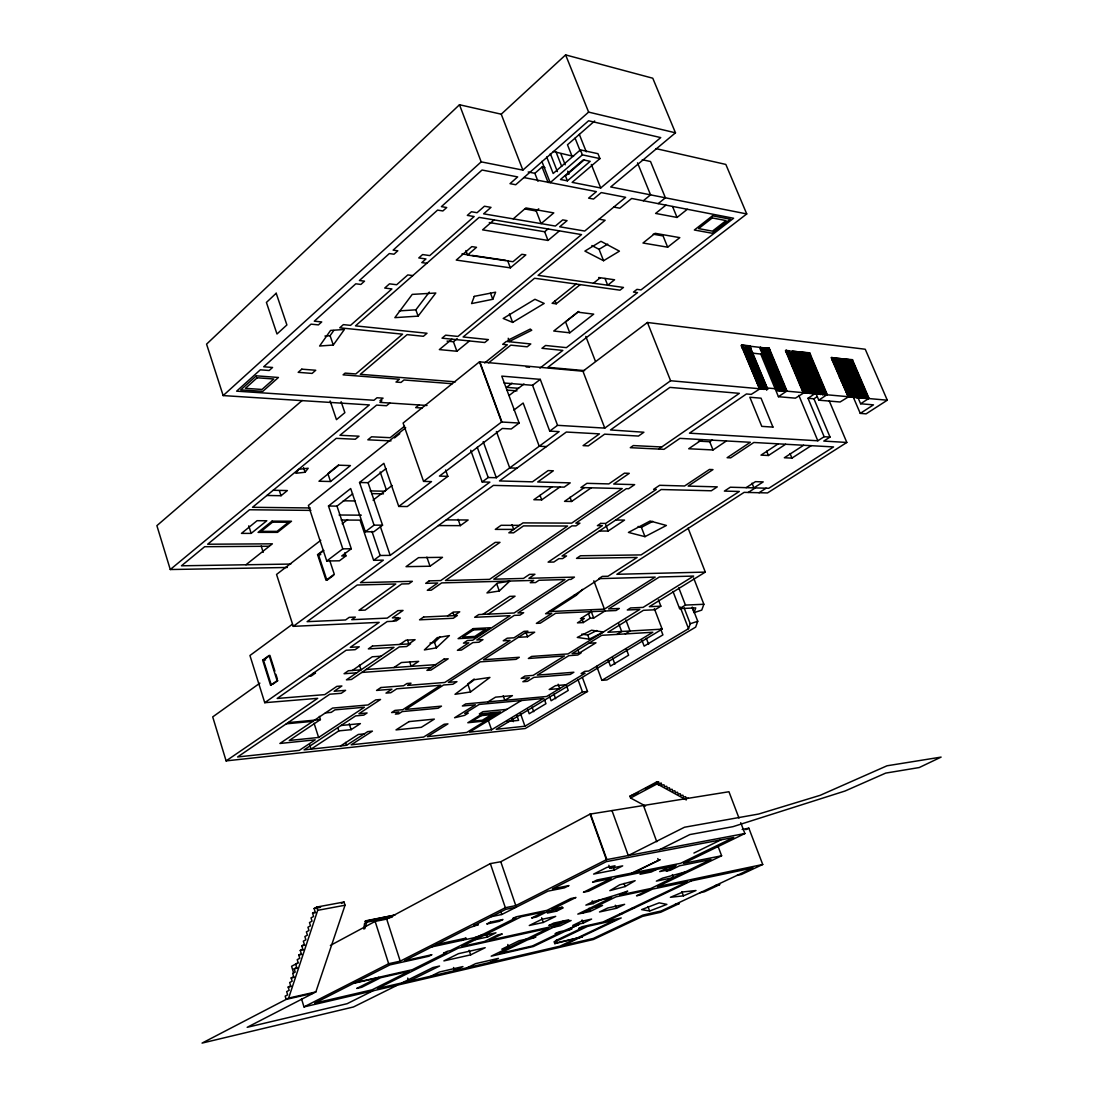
<?xml version="1.0" encoding="UTF-8"?>
<svg xmlns="http://www.w3.org/2000/svg" width="1098" height="1098" viewBox="0 0 1098 1098"><rect width="100%" height="100%" fill="white"/><g stroke="black" fill="none" stroke-linecap="round" stroke-linejoin="round"><path stroke-width="1.5" d="M364.797 928.73L366.773 922.183L366.307 920.7L394.923 915.073L365.195 921.291L365.675 922.773L364.577 923.377L363.781 929.018M397.476 985.139L353.487 1006.962L202.059 1043.1L288.637 998.096L317.706 910.324L316.691 907.072L344.031 902.007L345.047 905.219L315.853 991.919L247.174 1027.316L347.16 1003.682L372.771 990.89M596.694 666.294L601.869 680.348L688.515 628.687L690.244 623.746L684.136 607.921M693.648 578.028L703.859 604.271L701.759 610.104L694.101 612.615L695.748 607.894L679.607 608.635L672.978 591.424M692.248 607.043L697.752 621.276L695.665 627.109L606.906 679.923L601.869 680.348M555.766 940.959L554.119 941.741L554.778 943.635L556.425 942.853L557.606 939.641M474.267 296.487L471.564 303.583L492.782 299.287L495.623 292.178L474.158 296.364M324.953 336.057L330.086 335.7L333.765 330.484M333.284 345.033L344.388 329.482L330.58 330.416L319.614 346.021L333.284 345.033L330.086 335.7M399.247 310.885L415.854 309.842L429.318 292.095M418.118 316.128L435.796 293.015L412.244 294.388L394.868 317.651L418.118 316.128L415.854 309.842M305.107 472.25L308.181 468.242L298.917 469.271L295.856 473.279L305.107 472.25L303.556 467.597M429.991 643.099L434.506 642.33L440.394 636.716M655.904 148.601L725.833 164.425L746.736 213.932L610.708 186.962L675.476 132.817L652.775 78.219L565.607 54.9L501.237 114.192L459.486 104.749L206.575 344.141L223.168 395.582L369.34 404.929L170.272 569.533L156.89 525.654L302.142 400.509M553.68 609.157L551.182 611.504L576.34 595.24L582.53 589.379M436.4 647.847L449.398 635.591L437.265 637.65L424.377 649.934L436.4 647.847L434.506 642.33M499.274 590.985L509.65 581.226L497.257 583.162L486.963 592.947L499.274 590.985L496.79 584.012M223.168 395.582L481.185 161.859L522.868 170.108L588.624 112.106L675.476 132.817M528.179 171.988L534.863 173.319L542.069 167.006L544.965 167.596M594.677 120.972L567.488 144.771L571.838 155.751M494.059 219.888L482.585 229.853L548.012 240.435L559.445 230.868M426.998 405.478L379.908 402.39L381.843 400.797L379.99 400.674L383.051 398.149L377.026 397.751L373.965 400.276L236.646 391.163L260.322 369.82L269.175 370.506L272.565 367.473L263.712 366.773L311.022 324.143L318.434 324.898L321.714 321.947L314.303 321.179L355.779 283.806L360.871 284.437L364.522 281.157L359.417 280.512L389.337 253.556L394.004 254.214L397.805 250.797L393.139 250.124L437.58 210.089L442.878 210.967L446.708 207.536L441.41 206.63L482.036 170.025L517.652 176.915L510.021 183.654L515.731 184.738L588.597 120.766L660.721 137.607L600.716 187.991L572.14 182.364L599.947 158.606L597.971 153.693L580.403 149.891L553.172 173.498L546.708 156.987M599.947 158.606L582.379 154.859L550.194 182.666L541.863 161.379M467.556 255.038L476.505 247.325L471.811 246.611L456.26 260.075L510.364 267.843L525.818 254.901L521.825 254.297L512.986 261.722L467.556 255.038L465.909 250.591M513.233 218.873L525.901 207.947L553.776 212.902L541.108 223.621L536.222 210.981L524.734 208.949M584.424 159.663L565.484 175.954L567.405 180.841L590.175 161.324L583.271 159.869L560.488 179.482L567.405 180.841M536.222 210.981L538.747 208.826M489.283 222.551L544.663 231.76L548.465 228.562M451.951 339.186L439.351 349.589L456.892 351.25L469.491 340.956M447.051 341.107L453.433 341.739L457.193 338.637M389.804 403.035L386.51 405.738L376.614 405.107L339.955 435.288L359.019 436.194L355.299 439.241L336.235 438.349L252.499 507.303L310.322 507.962M266.855 495.473L281.047 495.72L287.374 490.559L273.169 490.271M643.332 200.742L650.551 194.854L637.513 162.847M658.196 203.624L665.402 197.805L650.538 161.516L642.261 159.718M251.168 533.381L266.8 520.754L257.083 520.699L241.464 533.395L251.168 533.381L248.766 525.846M338.445 465.044L327.863 473.581L330.539 481.514L318.983 481.24L338.857 465.195L350.427 465.579L330.539 481.514M665.923 205.12L655.616 213.424L677.054 217.445L687.321 209.279M418.969 404.942L415.662 407.605L422.099 408.017M576.107 284.053L552.116 303.295L556.219 303.817L580.211 284.629M852.57 396.831L836.745 359.76L836.072 360.213L851.897 397.284L853.077 396.886L852.405 397.325L836.58 360.268L837.252 359.828L860.269 413.383L866.102 413.85L887.294 400.207L865.251 349.246L647.422 322.483L582.942 371.22L479.483 361.832L403.103 423.059L423.567 481.391L431.514 481.597L398.752 506.439L383.875 463.329L359.554 482.489L374.061 525.146L382.557 525.173L368.05 482.695L359.554 482.489M404.613 426.148L390.174 437.69L371.563 436.798L367.83 439.818L391.025 440.888M484.602 362.971L507.345 344.799L502.692 344.319L506.302 341.437L530.787 343.962L527.177 346.803L510.817 345.143L488.679 362.793M405.725 427.767L308.401 505.437L326.765 560.996L339.419 560.804L345.911 555.917L344.854 552.774M394.498 437.896L399.768 433.696M593.442 283.202L600.345 277.712M245.952 564.77L272.386 543.826L207.673 544.224L249.521 509.76L310.899 510.392M326.765 560.996L342.796 548.835L328.494 506.013L350.687 488.528L365.318 531.775L373.814 531.775L382.557 525.173M578.797 311.434L565.566 321.865L569.766 332.804L593.689 314.138L577.699 312.161L553.749 331.02L569.766 332.804M328.494 506.013L336.99 506.123L352.65 493.826M667.653 247.187L679.799 237.648L655.163 233.311L642.989 243.015L667.653 247.187L663.082 235.933L653.2 234.203M368.05 482.695L385.974 468.64M512.025 383.175L506.631 387.361L518.517 388.294M539.9 368.146L562.807 350.413L541.959 348.299L545.569 345.486L566.403 347.641L637.499 292.617L633.491 292.068L636.964 289.364L640.971 289.927L733.588 218.255L631.652 198.477L619.807 208.195L613.782 207.069M320.767 540.298L276.559 574.446L293.262 626.34L379.181 622.36L264.742 702.693L249.946 655.506L292.493 624.186M342.205 523.746L347.558 519.601M373.059 500.166L392.068 485.494M509.239 395.39L523.952 384.026M746.736 213.932L547.888 367.295L584.561 370.63M504.092 382.996L532.557 385.288L540.271 379.359L557.564 425.324L604.778 428.11L670.604 380.745L767.31 389.433M329.99 561.311L334.259 574.185L326.051 580.32L317.583 554.655L323.018 550.496M323.883 550.496L318.461 554.641L326.916 580.293L333.751 575.187M513.905 410.089L523.156 403.035L539.228 446.241L546.447 446.57M423.567 481.391L501.58 422.003L519.134 423.046L501.772 376.12L540.271 379.359M365.318 531.775L374.061 525.146M336.99 506.123L351.291 548.767L341.739 555.972L345.911 555.917M445.61 470.04L447.847 476.34L407.262 506.535L398.752 506.439M474.171 679.031L467.734 683.917L470.52 691.96L454.997 694.32L474.295 679.731L489.928 677.425L470.52 691.96M519.134 423.046L511.284 428.961L502.308 428.467L439.447 476.093L447.847 476.34M341.231 520.027L360.048 520.136L373.636 560.309L380.141 555.492L390.188 555.368L489.859 482.146L482.173 481.953L470.726 450.207M532.557 385.288L549.727 431.102L557.564 425.324M482.173 481.953L488.198 477.506L496.323 477.74L559.115 431.624L549.727 431.102M293.262 626.34L383.339 560.158L373.636 560.309M262.655 660.131L269.12 655.437L277.108 680.678L270.588 685.303L262.655 660.131L265.565 659.953M438.473 525.571L460.337 525.64L468.132 519.999L446.255 519.876M259.883 683.148L212.71 716.898L226.106 760.887L525.269 728.496L587.512 691.452L582.434 677.548M430.018 566.225L442.508 557.317L418.53 557.647L406.04 566.664L430.018 566.225L426.875 557.139M741.96 344.95L741.15 345.527L742.042 347.695L750.716 348.011L749.838 345.87L741.96 344.95L742.852 347.119L742.042 347.695M742.687 347.709L743.36 347.229L760.392 388.541L759.706 389.021L742.111 347.641M744.403 347.901L745.089 347.421L762.685 388.747L745.652 347.49L744.403 347.901L761.422 389.172L762.685 388.747M272.688 684.315L277.89 680.623M764.963 388.953L763.7 389.378L746.695 348.162L747.367 347.682L764.963 388.953L747.944 347.75M749.014 346.446L749.838 345.87M552.033 486.826L533.848 499.727L541.712 499.865L559.884 487.032M767.667 389.2L766.404 389.612L749.412 348.478L750.085 347.997L767.667 389.2L750.661 348.066M744.705 352.266L760.763 354.064L778.441 396.707L786.964 390.929L769.218 348.121L759.692 347.682L777.59 390.614L778.839 390.202L777.59 390.614M760.64 349.768L761.875 349.356L779.621 390.806L780.307 390.339L763.343 349.521L762.671 350.001M762.108 349.933L762.781 349.452L780.307 390.339M764.345 350.193L765.032 349.713L782.531 390.531L765.58 349.782L764.345 350.193L781.282 390.943L782.531 390.531M760.763 354.064L764.784 351.236M768.408 348.684L769.218 348.121M769.478 350.221L768.806 350.701L786.278 391.396L777.164 369.518M769.355 350.756L770.11 350.235L760.571 349.809L769.286 350.811L775.874 366.389M584.232 487.636L564.537 501.361L571.591 501.47L591.259 487.8M799.303 354.187L800.511 353.789L817.31 393.66L799.975 353.721L799.303 354.187L818.779 400.166L827.233 394.553L809.665 352.815L785.427 350.66L786.305 352.76L810.53 354.887L809.267 355.327L826.547 395.006M788.542 352.952L789.215 352.485L806.605 392.7L789.764 352.554L788.542 352.952L805.383 393.111L806.605 392.7M790.711 353.199L791.384 352.733L808.759 392.892L791.919 352.801L790.711 353.199L807.538 393.304L808.759 392.892M792.866 353.446L793.538 352.98L810.914 393.084L794.074 353.048L792.866 353.446L809.693 393.496L810.914 393.084M795.021 353.693L795.693 353.227L813.055 393.276L796.228 353.295L795.021 353.693L811.834 393.688L813.055 393.276M658.704 449.068L739.352 393.345L669.89 387.388L610.502 429.949L643.895 432.241L638.487 436.057L604.627 434.163L588.281 445.884L583.093 445.623L599.453 433.875L566.335 432.036L499.48 480.938L532.448 481.844L548.094 470.603L553.351 470.781L537.718 481.981L570.233 482.873L564.18 487.128L493.4 485.385L360.446 582.654L412.354 581.309L408.854 583.793L401.69 583.985L365.14 610.104L358.991 610.337L395.774 583.985L357.193 585.028L307.111 621.66L345.568 619.958L349.191 617.364L355.327 617.103L351.717 619.684L387.21 618.119L397.86 610.653L403.048 610.433L392.398 617.886L398.203 617.625L392.96 621.29L387.155 621.55L350.303 647.326L359.252 646.804L355.134 649.673L346.172 650.208L277.176 698.465L324.775 694.622L336.866 686.36L341.89 685.976L334.135 691.26L345.596 690.34L341.258 693.291L329.798 694.211L237.607 756.961L299.274 750.373L315.208 739.846L279.894 743.47L332.584 708.073L368.036 704.957L375.708 699.893L380.539 699.481L358.936 713.714L367.075 712.973L363.754 715.141L355.615 715.896L304.077 749.852L346.529 745.309L367.775 731.597L372.428 731.131L351.182 744.815L423.608 737.06L444.141 724.255L447.943 723.87L427.41 736.648L466.746 732.448L500.427 711.847L479.332 713.92L482.983 711.669L506.837 709.363M797.162 353.94L797.834 353.474L815.183 393.468L798.37 353.542L797.162 353.94L814.496 393.921L797.697 354.009M801.43 354.434L802.103 353.968L819.437 393.853L802.638 354.036L801.43 354.434L818.23 394.264L819.437 393.853M803.571 354.681L804.244 354.215L821.551 394.045L804.765 354.27L803.571 354.681L820.343 394.457L821.551 394.045M805.685 354.915L806.357 354.462L823.665 394.237L806.893 354.517L805.685 354.915L822.457 394.635L823.665 394.237M807.922 354.009L801.265 358.579L789.531 357.275M808.855 353.364L809.665 352.815M807.799 355.162L808.471 354.695L825.765 394.429L809.006 354.764L807.799 355.162L824.571 394.827L825.765 394.429M760.392 388.541L751.252 394.374L746.448 393.962L689.475 433.175L817.832 440.778L824.145 436.702L830.033 437.073L813.934 398.794L808.018 398.272L824.145 436.702M761.422 389.172L762.108 388.692M352.307 670.48L372.304 656.769L381.047 656.206M763.7 389.378L764.386 388.898M766.404 389.612L767.09 389.145M226.106 760.887L317.693 698.328L264.742 702.693M399.796 644.444L406.027 640.189L415.085 639.681L408.84 643.922L407.564 640.161M702.13 439.598L688.707 448.753L713.027 449.96L726.409 440.957M447.545 615.951L453.213 612.108L459.733 611.819L454.064 615.662L453.007 612.629M779.058 390.751L779.745 390.284M781.282 390.943L781.968 390.476M831.09 357.852L852.487 359.677L853.311 361.599L833.506 359.979M784.192 390.682L767.255 349.974L766.582 350.44L783.505 391.149L784.754 390.737L767.818 350.029M698.383 441.121L709.733 441.739L712.41 439.941M783.505 391.149L784.754 390.737M831.982 359.746L833.162 359.362L849.015 396.515L848.329 396.954L831.982 359.746L832.723 359.252M785.729 391.341L786.964 390.929M802.487 386.894L810.887 381.226M393.894 667.57L401.401 662.533L418.667 661.367L411.16 666.362L409.65 661.641M786.374 352.705L787.595 352.307L804.45 392.508L795.405 398.162L778.441 396.707M849.44 361.722L844.156 365.263L834.631 364.22M851.691 360.213L852.487 359.677M787.019 354.256L803.228 392.919L804.45 392.508M852.748 361.585L852.075 362.024L868.326 398.752M319.367 716.376L320.396 719.602L289.268 740.464L318.626 737.472L364.412 707.236L334.959 709.857L331.198 712.369L325.42 712.89M482.832 614.372L509.774 596.379L515.058 596.187L488.116 614.139M599.302 531.034L608.141 531.034L624.542 520.081L615.704 520.027M808.018 398.272L816.569 392.576M839.38 377.355L843.648 374.5M816.775 393.619L816.102 394.072L817.31 393.66M813.934 398.794L816.775 396.9M840.986 380.786L845.254 377.945M826.025 394.964L827.233 394.553M341.066 725.49L360.405 723.609L351.14 729.662L338.829 730.884L311.077 749.111L309.663 744.691M849.015 396.515L840.08 401.992L818.779 400.166M778.207 443.839L760.996 455.135L768.435 455.492L785.633 444.251M850.538 396.653L834.7 359.526L834.027 359.979L849.866 397.092L851.046 396.694L835.207 359.595L834.535 360.048L850.374 397.147L851.046 396.694M854.601 397.023L838.776 359.993L838.103 360.446L853.915 397.462L855.109 397.064L839.284 360.048M853.915 397.462L855.109 397.064M856.618 397.202L840.807 360.226L840.135 360.679L855.946 397.641L857.126 397.243L841.315 360.281L840.643 360.734L856.44 397.682L857.126 397.243M859.13 397.421L857.963 397.819L859.13 397.421L843.333 360.515L842.674 360.968L858.458 397.86M860.64 397.558L844.842 360.679L844.184 361.132L859.967 397.998L861.148 397.6L845.35 360.748L844.691 361.187L860.475 398.052L861.148 397.6M862.644 397.737L846.86 360.913L846.201 361.366L861.971 398.176L863.152 397.792L847.368 360.968L846.695 361.42L862.479 398.231L863.152 397.792M864.648 397.915L848.878 361.146L848.205 361.585L863.975 398.354L865.142 397.97L849.372 361.201L848.699 361.64L864.469 398.409L865.142 397.97M866.638 398.094L850.868 361.366L850.209 361.818L865.965 398.533L867.145 398.149L851.375 361.42M865.965 398.533L867.145 398.149M867.832 398.711L868.998 398.313L853.242 361.64M858.636 397.38L842.825 360.46L842.166 360.899L860.626 403.762L868.998 398.313M803.64 445.253L784.343 457.756L791.933 458.113L811.202 445.678M340.572 745.954L358.277 734.48L364.261 733.862M599.837 578.619L545.555 613.741L551.772 613.453L536.373 623.376L540.257 623.184L555.643 613.274L616.033 610.515L619.313 608.457L608.594 608.937L659.335 576.999L693.634 576.066L643.085 607.4L630.581 607.949L627.301 609.994L639.818 609.417L568.009 653.914L531.638 656.426L528.358 658.484L564.454 655.959L533.106 675.394L524.968 676.039L521.179 678.399L529.318 677.74L522.868 681.734L527.411 681.364L533.875 677.37L570.233 674.433L573.87 672.237L537.32 675.133L568.819 655.657L577.754 655.026L581.02 653.022L572.085 653.639L601.69 635.317L652.802 632.27L588.679 671.056L584.754 671.358L581.13 673.554L585.056 673.239L546.626 696.489L465.689 703.914L462.368 706L475.393 704.792L454.586 717.749L464.632 715.361L468.27 713.096L464.742 713.425L479.195 704.436L543.304 698.493L491.561 729.786L469.505 732.146L521.289 700.538M860.269 413.383L873.473 404.86L860.626 403.762M746.146 487.663L755.465 481.651L763.22 481.898L753.914 487.869L752.02 483.161M830.033 437.073L823.788 441.08L846.819 442.453L829.278 400.962M748.218 492.467L755.3 487.91M518.325 637.32L527.534 636.785L534.685 632.201L525.475 632.709M759.061 492.728L766.143 488.198M846.819 442.453L767.529 492.933L744.142 492.357L616.87 574.295L705.3 572.099L688.089 528.124M591.63 611.627L580.43 618.723L584.328 618.517L577.452 622.868L583.285 622.566L590.161 618.229L593.689 618.064L604.874 611.023M548.849 611.6L604.422 609.115L655.177 577.109L598.822 578.646L602.294 576.395L608.018 576.244L637.115 557.455L576.519 558.388L580.471 555.766L641.04 554.915L739.325 491.465L724.378 491.094L730.321 487.224L768.792 488.281L833.56 446.927L753.832 442.48L730.65 457.866L727.123 457.701L750.318 442.288L679.909 438.363L664.002 449.329L630.293 447.682L633.313 445.568L661.723 446.982M487.937 701.869L495.555 697.148L512.437 695.624L504.819 700.318L503.213 695.775M705.3 572.099L649.33 606.686L660.859 606.178L658.429 599.81M660.859 606.178L655.012 609.774L643.442 610.31L607.867 632.297L662.163 629.14L654.339 608.621M616.925 634.411L621.674 631.501L618.709 623.582M625.297 633.917L630.032 631.007L625.887 619.986M679.607 608.635L685.44 605.08L703.859 604.271M591.877 245.554L599.069 249.328L607.702 244.085M603.571 260.72L619.437 251.154L600.963 241.313L584.891 251.099L603.571 260.72L599.069 249.328M662.163 629.14L496.241 729.292L524.954 726.217L582.475 691.918L587.512 691.452M512.629 322.4L544.183 303.432L534.946 299.287L503.213 318.461L512.629 322.4L509.445 313.904M625.146 886.539L635.138 880.678L619.739 884.796L609.829 890.656L625.146 886.539L624.021 883.423M313.369 993.21L286.153 999.386L285.164 996.147L287.649 994.857L286.674 991.618L289.158 990.314L288.17 987.075L290.654 985.771L289.666 982.532L292.164 981.214L291.176 977.975L293.674 976.644L292.686 973.404L295.184 972.073L294.195 968.82L296.707 967.489L295.719 964.236L298.231 962.891L297.229 959.652L299.754 958.293L298.752 955.04L301.277 953.682L300.276 950.429L302.801 949.056L301.799 945.817L304.338 944.431L303.336 941.178L305.875 939.792L304.873 936.539L307.413 935.139L306.397 931.9L308.95 930.486L307.948 927.234L310.487 925.82L309.485 922.567L312.038 921.153L311.022 917.901L313.589 916.473L312.573 913.22L315.14 911.779L314.124 908.526L316.691 907.072M341.451 903.448L344.031 902.007M365.195 921.291L366.307 920.7M297.558 963.07L291.588 966.281L293.578 972.773M330.374 945.433L375.132 921.387L386.702 919.095L490.339 863.604L500.784 861.738L590.093 814.098L728.948 791.74L738.981 818.051M645.569 806.069L630.581 797.999L629.923 796.201L656.439 782.105L658.498 781.803L659.171 783.615L661.229 783.299L661.902 785.111L663.961 784.795L664.633 786.607L666.678 786.292L667.351 788.103L669.396 787.788L670.068 789.599L672.113 789.284L672.786 791.082L674.817 790.766L675.49 792.564L677.521 792.248L678.193 794.046L680.211 793.73L680.884 795.528L682.901 795.213L683.574 797.011L685.591 796.681L686.264 798.479L688.268 798.164M637.883 792.756L629.923 796.201M645.24 788.844L658.498 781.803M630.581 797.999L657.112 783.917L686.332 799.948M658.292 784.864L661.229 783.299M638.089 526.464L641.397 527.342L652.802 521.358M644.979 536.661L666.404 525.462L650.126 521.015L628.44 532.42L644.979 536.661L641.397 527.342M301.511 998.782L303.981 1006.907L388.665 963.715L400.235 961.162L505.355 907.717L515.786 905.589L606.425 859.665L744.883 833.533L740.752 822.69M491.41 916.652L501.772 914.497L547.971 891.137L564.509 887.829L568.984 885.578L552.445 888.872L606.302 861.642L733.697 837.445L680.554 863.33L597.051 879.978L592.591 882.202L611.188 878.482L583.436 892.262L588.679 891.178L616.417 877.439L676.135 865.485L666.362 870.247L659.692 871.592L669.464 866.83M378.783 977.302L356.768 988.433L361.722 987.294L380.677 977.714L409.279 971.222L372.14 989.806L314.728 1003.133L389.831 964.909L428.81 956.262L431.912 954.711L404.421 960.791L469.958 927.535L478.371 924.667L473.622 925.669L505.849 909.322L516.225 907.195M581.748 634.15L587.746 635.042L596.763 630.499M509.417 341.437L531.761 330.237L530.265 329.057L507.88 340.284L509.417 341.437L508.223 338.266M589.269 639.16L603.447 632.036L591.575 630.211L577.287 637.43L589.269 639.16L587.746 635.042M461.393 940.478L466.142 938.104L436.482 944.513M609.966 868.34L615.017 865.8L607.029 867.338L593.62 874.09L614.345 870.028L622.69 865.869L609.966 868.34L608.868 865.279M475.091 937.514L482.612 934.535M659.665 849.619L689.873 834.562L732.997 826.657L845.089 790.999L885.702 773.102L919.246 767.543L941.11 757.098L887.019 765.786L820.192 795.309L758.663 814.03L684.507 827.233L628.276 855.534L611.984 810.571M475.42 939.641L487.539 936.992L495.967 932.792L483.861 935.427M402.101 982.847L432.941 967.544L439.571 966.034L408.717 981.31L407.687 978.098M553.968 909.817L547.339 913.097L556.562 911.148L563.192 907.868L548.657 910.942L536.442 916.995L531.597 918.024L543.812 911.958L521.303 916.72L461.654 946.517L484.547 941.466L497.765 934.92L502.266 933.931L489.406 940.3L552.623 926.383L564.001 920.838M559.239 908.705L562.437 907.126L552.116 909.309L575.97 897.478L570.727 898.562L547.051 910.311L516.129 916.83L512.588 918.601L515.827 917.914L450.509 950.594L447.27 951.321L443.565 953.174L446.804 952.446L412.34 969.685L354.819 982.737M631.94 873.034L660.145 859.638L633.752 872.663M470.644 954.862L485.192 947.698L458.429 953.682L443.894 960.901L470.644 954.862L469.121 950.264M431.102 976.108L439.447 972.005L462.917 966.583L454.572 970.659L453.529 967.503M645.336 871.647L640.038 874.255L651.32 871.99L656.618 869.396M543.263 922.471L555.698 916.363L541.712 919.369L529.277 925.504L543.263 922.471L541.643 917.777M693.922 853.064L720.878 839.888M597.463 900.635C607.592 897.615 617.68 894.513 627.699 891.164L619.656 895.076L650.812 888.502L710.982 859.501L679.525 865.814L670.356 870.275L666.184 871.126L675.366 866.651L672.607 867.214M594.979 907.072L602.555 905.438L590.202 911.436L577.809 914.112L611.682 897.629L593.249 901.527L585.865 905.136L593.195 903.585L600.579 899.976M745.789 829.676L748.85 828.194L762.726 864.483L741.411 874.475L737.019 875.408M467.281 967.709L475.64 963.632L498.41 958.376L490.051 962.424M744.883 833.533L683.491 863.385L721.619 855.781L718.01 846.215M582.613 913.069L616.019 896.833L648.726 889.929L636.524 895.803L640.271 895.007L652.459 889.133L687.43 881.749L602.967 922.018L582.311 926.657L578.77 928.345L583.628 927.261L555.945 940.519L559.953 939.6L587.636 926.355L614.276 920.371L559.925 946.188L377.383 988.584L458.305 948.164L548.657 928.222L491.204 956.18L533.408 946.517L564.509 931.557L571.893 928.99L567.584 929.951L578.962 924.475L563.96 930.761L558.827 931.914L555.066 933.725L560.213 932.573L532.461 945.941L499.508 953.476L527.287 939.97L535.838 937.074L531.048 938.145L568.805 919.795L553.776 923.075L548.835 925.49L559.06 923.24M721.619 855.781L657.524 886.621L762.726 864.483M583.162 923.144L591.602 919.081L581.199 921.387L572.744 925.449L583.162 923.144L582.05 919.973M616.431 908.293L624.638 904.34L607.729 908.005L599.508 911.971L616.431 908.293L615.347 905.246M683.409 895.831L695.995 890.519L683.134 891.919L670.411 897.299L683.409 895.831L681.858 891.617M649.604 911.024L666.884 904.381L659.184 902.844L641.603 909.611L649.604 911.024L647.998 906.564M690.244 623.746L697.752 621.276M303.981 1006.907L593.304 939.531L642.591 916.35L660.735 912.246L679.374 903.517L674.941 904.505M554.778 943.635L582.338 936.896L556.425 942.853M288.637 998.096L315.853 991.919M353.707 983.3L377.671 977.865M526.189 939.161L519.107 940.739L501.786 949.194L508.868 947.588L507.825 944.472M288.17 987.075L291.368 986.361M619.629 914.071L623.348 913.248M700.044 892.743L704.463 891.768L719.876 884.549L715.471 885.51M630.801 908.746L634.52 907.936M553.365 927.288L560.255 925.779L571.111 920.508L564.235 922.018M431.747 946.915L477.863 936.91M291.176 977.975L294.388 977.275M294.195 968.82L297.407 968.148M298.752 955.04L301.964 954.382M300.276 950.429L303.487 949.77M684.905 872.073L662.492 878.167L656.357 881.131L673.458 877.59L672.347 874.584M301.799 945.817L305.011 945.158M366.773 922.183L392.219 917.159M317.706 910.324L345.047 905.219M312.573 913.22L315.785 912.616M314.124 908.526L320.561 907.332M742.152 829.429L748.85 828.194M507.139 721.564L518.613 720.37L516.925 715.594M286.317 723.815L312.861 721.331M288.088 722.608L320.396 719.602M566.046 684.74L555.519 685.646L549.192 689.489L559.733 688.556L558.168 684.219M313.301 673.198L315.497 673.047L311.187 676.066L308.991 676.217M366.073 669.506L435.604 664.661M356.713 672.827L344.072 673.719L348.395 670.741L361.036 669.862L359.444 665.045M361.736 672.456L431.253 667.515M588.885 643.236L595.967 642.797L579.168 653.145L578.07 650.153M397.407 618.188L400.317 618.064L396.241 620.892L393.331 621.029M574.021 595.322L576.34 595.24M170.272 569.533L287.305 567.474M290.805 564.056L181.458 565.799L204.653 546.708L269.339 546.241M317.583 554.655L320.781 554.614M342.796 548.835L351.291 548.767M519.491 525.366L501.086 525.297L495.308 529.387L513.713 529.414L511.997 524.679M339.076 515.003L361.324 515.182M343.29 500.784L354.997 500.963M370.163 490.916L385.151 491.218M371.879 493.606L383.476 493.839M516.952 468.16L509.719 467.913L496.406 431.528M526.107 366.938L529.511 367.199M506.768 390.092L516.993 390.874M455.409 381.829L360.322 374.308L407.111 334.629L423.389 336.29L426.998 333.257L355.491 325.873L479.112 217.377L581.515 234.588L457.948 336.441L445.637 335.178L442.027 338.17L484.753 342.507L488.363 339.584L463.109 336.976L534.575 278.247L619.986 290.174L623.472 287.443L538.089 275.365L605.122 220.273L599.096 219.188M452.211 383.724L403.982 379.977L401.003 382.433L395.994 382.049L399.398 379.235L343.098 374.843L345.115 373.114L355.807 373.951L402.568 334.176L339.776 327.808L343.372 324.624L350.523 325.365L391.89 288.939L384.739 288.047L389.502 283.833L396.666 284.739L407.797 274.925L412.793 275.598M759.555 387.292L776.519 388.829M777.947 390.38L887.294 400.207M787.98 352.952L809.734 355.436M832.655 359.293L853.311 361.599M768.82 348.395L741.562 345.239L759.473 388.733M789.174 350.756L785.825 350.372L803.571 392.686M792.523 351.154L809.253 353.089L826.89 394.786M750.716 348.011L742.783 347.16L759.83 388.486M848.919 359.581L831.488 357.577L848.164 396.694M746.695 348.162L764.263 389.419M749.412 348.478L766.967 389.666M426.793 263.287L421.81 262.6L425.955 258.95L418.791 257.934L422.606 254.558L429.771 255.587L474.13 216.539L467.336 215.386L471.454 211.749L477.067 212.71L484.424 206.232L490.984 207.371L483.628 213.836L555.368 226.051L562.711 219.888L567.048 220.643L559.706 226.792L584.712 231.047L625.627 197.311L601.251 192.575L593.51 199.054L588.624 198.134L596.379 191.628L523.897 177.56M598.684 277.519L614.578 279.77L607.674 285.219L605.012 278.439M461.97 253.913L468.736 254.901M472.126 255.395L505.945 260.377M553.31 151.497L573.54 156.383M852.748 361.489L868.669 398.533M853.228 363.616L867.667 397.229M850.703 361.873L866.459 398.588M838.611 360.501L854.422 397.503M831.886 357.317L848.507 396.474M823.967 388.912L825.257 391.959M808.334 355.217L825.092 394.882M806.22 354.983L822.978 394.69M804.093 354.736L820.879 394.498M801.965 354.489L818.751 394.306M799.838 354.256L816.638 394.113M795.556 353.762L812.369 393.729M793.401 353.515L810.228 393.537M791.246 353.268L808.073 393.345M789.078 353.021L805.918 393.153M786.237 350.097L803.901 392.453M787.568 354.311L794.046 369.779M795.336 372.867L797.285 377.506M798.575 380.594L800.524 385.233M801.815 388.321L803.763 392.96M798.85 395.376L817.832 440.778M769.451 349.933L786.621 391.163M767.131 350.509L784.068 391.204M764.908 350.248L781.845 390.998M767.228 360.981L768.531 364.124M771.139 370.397L773.102 375.104M774.406 378.247L776.355 382.955M777.659 386.098L779.621 390.806M760.502 347.105L778.29 390.147M761.202 349.823L778.153 390.668M790.052 453.543L791.933 458.113M744.979 347.97L761.985 389.214M672.58 206.561L677.054 217.445M766.665 451.168L768.435 455.492M565.607 54.9L588.624 112.106M709.733 441.739L713.027 449.96M579.332 134.395L586.277 151.826M591.314 164.453L600.716 187.991M580.403 149.891L582.379 154.859M575.077 138.128L580.115 150.769M647.422 322.483L670.604 380.745M560.817 153.693L565.209 164.796M567.707 171.151L568.956 174.321M556.082 152.087L561.723 166.416M550.331 153.61L557.386 171.59M542.069 167.006L548.135 182.57M534.863 173.319L537.979 181.307M501.237 114.192L522.868 170.108M692.33 608.045L694.101 612.615M585.797 336.386L595.377 361.16M544.663 231.76L548.012 240.435M678.784 587.842L685.44 605.08M680.156 606.974L688.515 628.687M582.942 371.22L604.778 428.11M554.998 300.646L556.219 303.817M660.625 628.852L662.918 634.877L644.155 646.146L641.891 640.161M459.486 104.749L481.185 161.859M507.633 260.624L510.364 267.843M605.725 524.638L608.141 531.034M646.351 638.35L648.602 644.32M570.013 497.243L571.591 501.47M626.217 648.794L628.605 655.204L610.447 666.115L608.086 659.747M490.463 293.084L492.782 299.287M593.853 580.76L604.422 609.115M612.533 657.798L614.88 664.139M656.439 782.105L657.112 783.917M591.053 610.927L593.689 618.064M588.583 613.947L590.161 618.229M540.038 495.322L541.712 499.865M581.583 617.968L583.285 622.566M643.469 805.507L656.769 841.741M479.84 361.86L501.923 422.03M479.483 361.832L501.58 422.003M665.251 867.214L666.362 870.247M657.798 858.554L658.333 859.995M577.96 679.511L582.475 691.918M453.433 341.739L456.892 351.25M483.216 441.616L496.323 477.74M566.527 685.756L568.229 690.45L551.114 700.744L549.439 696.091M477.259 447.27L488.198 477.506M553.941 694.073L555.602 698.712M613.26 867.008L614.345 870.028M525.901 632.215L527.534 636.785M590.518 814.03L606.851 859.583M590.093 814.098L606.425 859.665M544.279 699.042L545.953 703.694L529.209 713.755L527.575 709.143M532.091 707.112L533.724 711.71M458.099 519.285L460.337 525.64M592.234 900.854L593.195 903.585M520.507 713.604L524.954 726.217M589.077 908.224L590.202 911.436M512.203 718.449L513.329 721.633M555.464 907.991L556.562 911.148M488.212 720.151L491.561 729.786M380.169 471.92L386.263 489.639M500.784 861.738L515.786 905.589M341.121 401.703L344.868 412.656L336.468 419.656L330.114 400.948M380.402 526.711L390.188 555.368M490.339 863.604L505.355 907.717M371.934 531.336L380.141 555.492M500.688 911.299L501.772 914.497M486.469 933.808L487.539 936.992M279.468 490.875L281.047 495.72M349.205 723.733L351.14 729.662M345.596 742.413L346.529 745.309M337.855 727.905L338.829 730.884M386.702 919.095L400.235 961.162M261.2 546.035L263.218 552.335M314.028 723.129L318.626 737.472M375.132 921.387L388.665 963.715M274.898 671.166L269.902 655.382L263.451 660.09L271.384 685.248M275.9 674.309L277.396 679.044M276.202 293.248L266.416 302.43L276.984 333.998L286.894 324.953L276.202 293.248M256.328 375.832L240.723 389.872L262.806 391.355L278.439 377.479L256.328 375.832M257.152 377.781L245.403 388.335L262.01 389.461L273.773 379.002L257.152 377.781M301.799 369.161L298.189 372.332L312.107 373.416L315.73 370.259L301.799 369.161M272.057 521.125L258.085 532.379L277.519 532.365L291.505 521.221L272.057 521.125M272.551 522.168L261.132 531.363L277.039 531.363L288.486 522.236L272.551 522.168M712.533 215.784L694.361 230.004L712.163 233.243L730.294 219.202L712.533 215.784M712.245 217.939L698.603 228.604L712.451 231.143L726.066 220.588L712.245 217.939M429.194 580.869L425.695 583.34L437.718 583.011L427.314 590.299L431.281 590.175L441.671 582.901L533.697 580.403L530.252 582.709L535.522 582.558L538.967 580.266L564.948 579.566L514.139 612.986L478.742 614.564L474.652 617.296L510.062 615.662L472.771 640.203L467.432 640.518L463.452 643.14L468.777 642.824L457.413 650.318L461.462 650.057L472.84 642.591L478.975 642.22L482.955 639.612L476.82 639.969L514.235 615.402L519.93 615.141L523.65 612.711L517.94 612.972L568.984 579.456L570.96 579.401L574.446 577.109L528.92 578.289L534.932 574.254L529.511 574.378L523.485 578.426L493.784 579.195L571.921 525.873L575.928 525.887L579.922 523.156L575.819 523.142L626.327 488.665L628.632 488.734L634.658 484.63L613.713 484.053L629.264 473.334L624.433 473.169L608.882 483.916L586.922 483.326L580.883 487.553L622.209 488.569L571.701 523.128L523.005 522.895L508.841 532.818L513.617 532.818L523.526 525.887L567.584 526.024L489.584 579.36L445.445 580.513L499.988 542.357L495.212 542.385L440.751 580.567L429.194 580.869M372.469 646.036L368.352 648.891L394.004 647.367L346.419 679.84L351.456 679.47L399.205 646.955L406.631 646.516L410.611 643.812L372.469 646.036M423.622 617.021L419.532 619.821L453.254 618.27L457.331 615.511L423.622 617.021M600.716 523.403L597.381 525.654L602.349 525.668L548.108 562.135L553.817 562.039L558.868 558.662L562.588 558.594L566.541 555.959L562.052 556.013L661.174 489.53L711.298 490.779L717.269 486.867L688.144 486.085L712.973 469.601L709.445 469.464L684.603 485.989L659.61 485.302L653.598 489.351L656.275 489.406L605.698 523.43L600.716 523.403M380.896 687.54L376.545 690.436L391.931 689.187L385.988 693.113L390.819 692.714L396.762 688.803L440.669 685.248L402.788 709.692L394.923 710.406L391.602 712.561L398.849 711.888L395.39 714.125L398.725 713.81L402.197 711.573L438.157 708.237L441.478 706.138L405.711 709.418L443.592 685.015L452.884 684.26L456.946 681.652L448.409 682.338L480.21 661.861L516.033 659.349L519.313 657.277L483.491 659.747L527.905 631.144L524.021 631.35L514.029 637.801L507.207 638.199L503.227 640.779L510.035 640.381L444.814 682.462L407.619 685.413L410.995 683.189L406.946 683.519L403.57 685.742L380.896 687.54M473.169 628.632L458.086 638.652L475.063 637.677L490.147 627.754L473.169 628.632M473.444 629.95L462.67 637.087L474.803 636.415L485.577 629.305L473.444 629.95M444.127 659.047L426.916 670.37L430.965 670.082L448.176 658.786L444.127 659.047M409.046 721.592L396.007 729.895L421.303 727.315L434.341 719.108L409.046 721.592M481.048 714.592L467.817 722.745L482.585 721.235L495.816 713.137L481.048 714.592M481.295 715.635L472.167 721.249L482.351 720.219L491.479 714.633L481.295 715.635M490.408 922.142L486.73 923.994L499.288 921.332L502.966 919.493L490.408 922.142M691.122 880.967L606.604 921.222L621.235 917.942L563.439 945.378L593.345 938.433L642.865 915.101L661.106 910.997L753.063 867.887L691.122 880.967M772.951 427.108L761.779 426.367L749.838 397.243L761.038 398.176L772.951 427.108"/></g></svg>
